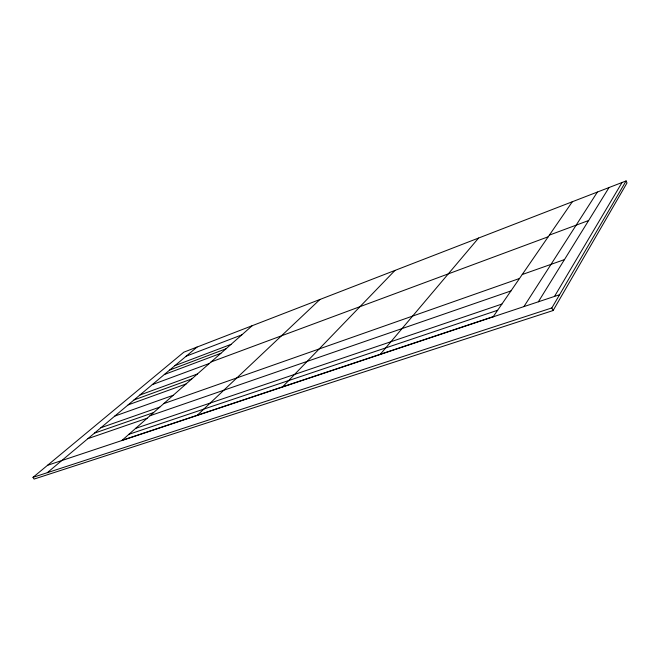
<?xml version="1.0" encoding="UTF-8"?>
<svg xmlns="http://www.w3.org/2000/svg" width="660" height="660" viewBox="0 0 660 660"><rect width="100%" height="100%" fill="white"/><g stroke="black" fill="none" stroke-linecap="round" stroke-linejoin="round"><path stroke-width="0.99" d="M553.105 310.538L627 182.952L626.101 180.931L183.851 352.168L33 477.361L34.081 479.069L553.105 310.538L551.851 307.931L626.101 180.931M554.507 296.414L622.042 182.506M538.337 301.801L609.04 187.539M523.916 306.603L597.391 192.052M493.078 316.874L572.327 201.754M380.119 354.511L478.582 238.046M282.397 387.057L394.977 270.418M197.035 415.495L319.951 299.475M121.811 440.558L252.236 325.693M47.289 472.7L197.068 347.053M186.169 356.194L241.824 334.867M174.9 365.648L231.033 344.363M169.653 370.046L226.009 348.793M164.323 374.517L220.894 353.298M549.359 235.117L588.637 220.506M211.051 361.969L548.221 236.767M152.295 384.615L209.344 363.47M139.838 395.06L197.356 374.022M134.021 399.935L191.763 378.947M128.114 404.893L186.07 383.963M114.766 416.089L173.192 395.307M522.225 274.535L564.448 259.603M163.754 403.623L519.511 278.479M100.914 427.713L159.802 407.096M94.446 433.141L153.532 412.615M149.977 415.75L510.939 290.936M87.862 438.661L147.155 418.234M135.638 428.373L501.905 304.062M128.931 434.288L497.632 310.266M122.092 440.311L493.259 316.618M47.545 465.292L559.564 294.731M33 477.361L551.851 307.931"/></g></svg>
